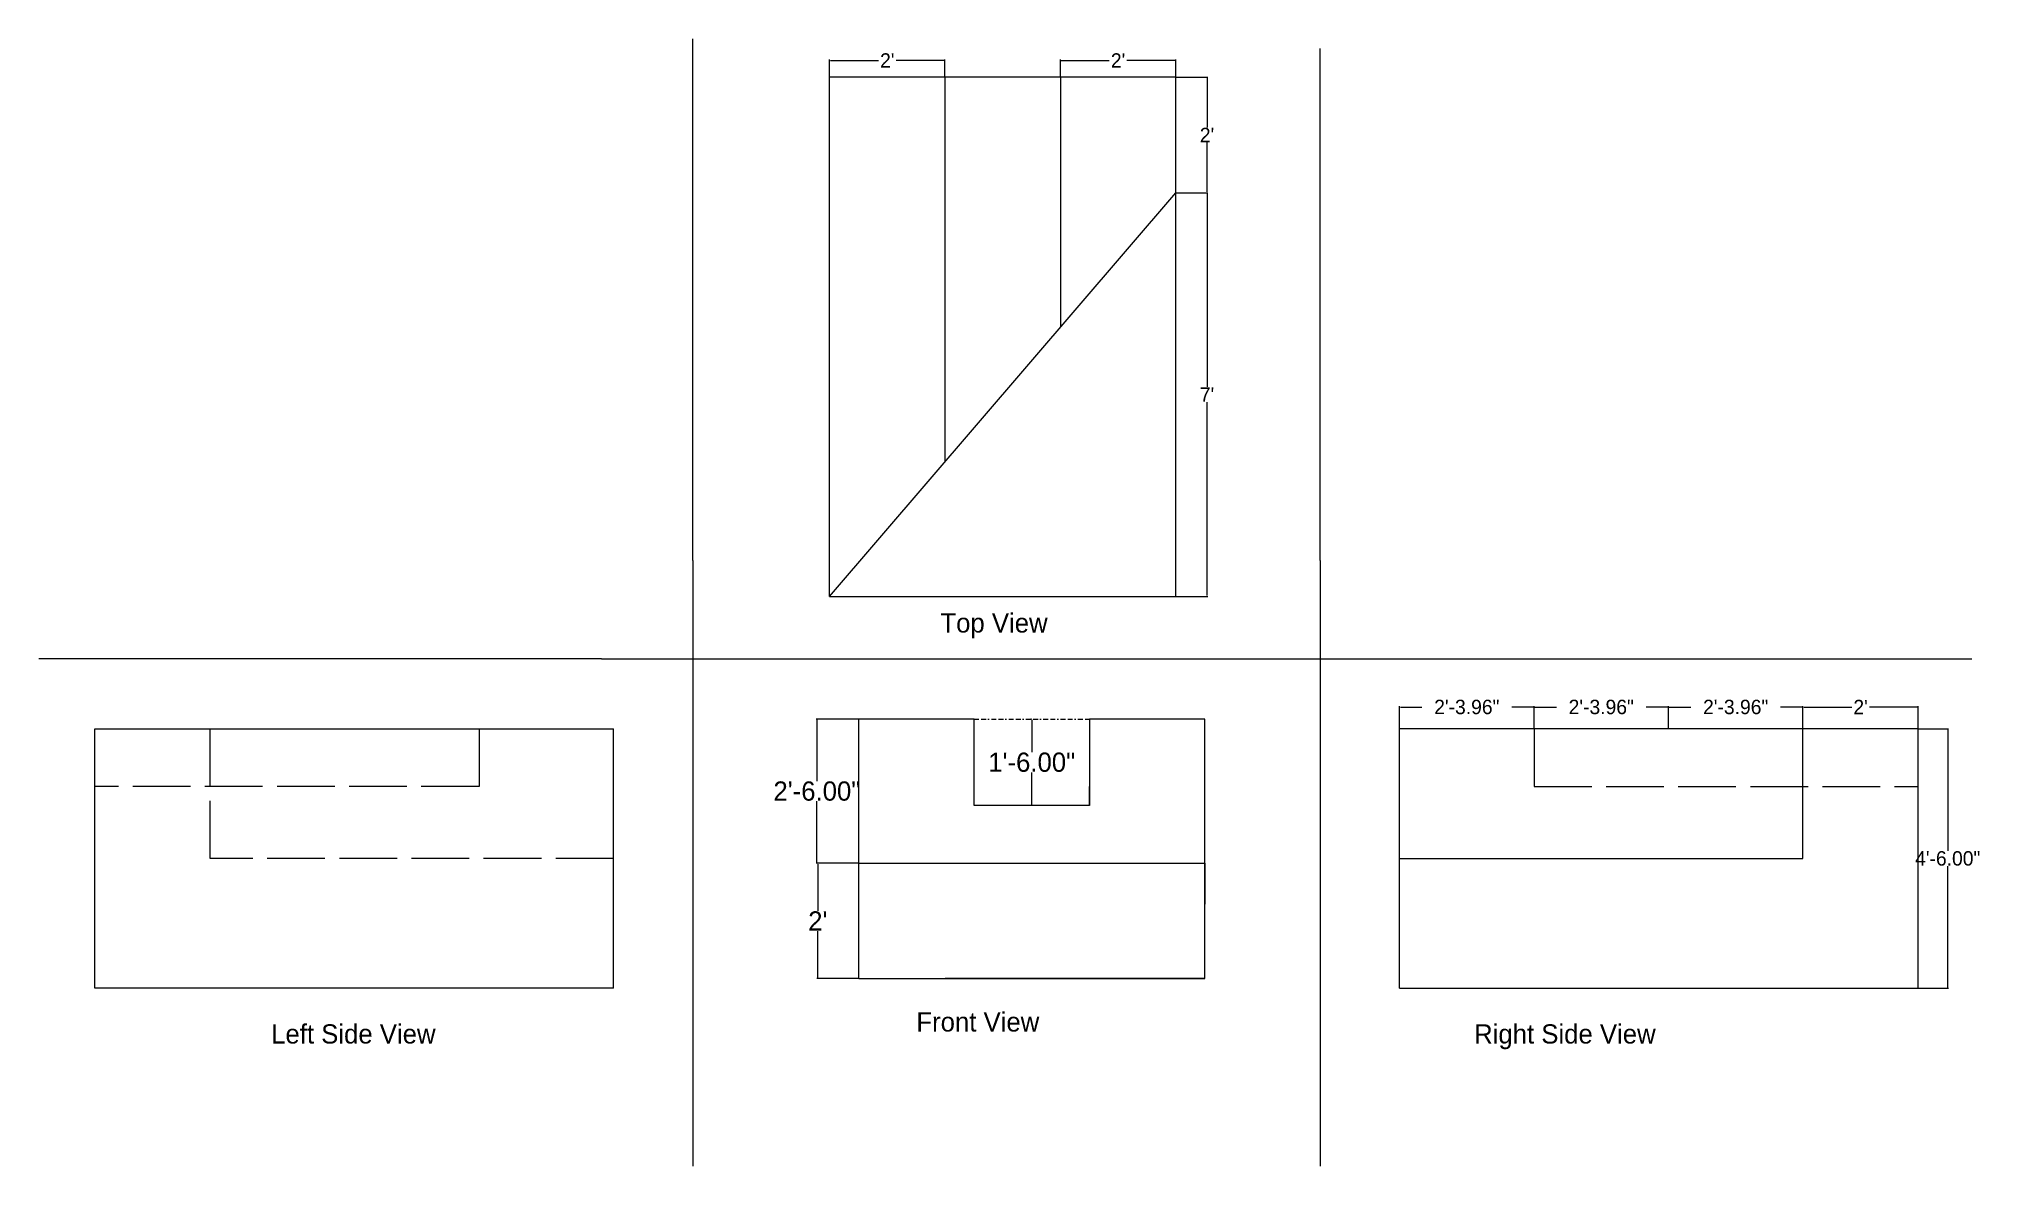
# Model space of a CAD drawing. Header units: inches. Extents: x -136 to 268, y -21 to 214.
import ezdxf

# ---------------------------------------------------------------- set-up
doc = ezdxf.new("R2010")
doc.units = ezdxf.units.IN
doc.header["$MEASUREMENT"] = 0
doc.linetypes.add('ACAD_ISO02W100', pattern=[15, 12, -3])
doc.linetypes.add('BORDERX2', pattern=[3.5, 1, -0.5, 1, -0.5, 0, -0.5])
doc.dimstyles.get("Standard").update_dxf_attribs({"dimtxt": 0.18, "dimasz": 0.18, "dimexe": 0.18, "dimexo": 0.0625, "dimgap": 0.09, "dimtad": 0, "dimtih": 1, "dimtoh": 1, "dimzin": 0, "dimdsep": 46, "dimlunit": 3, "dimtxsty": 'Standard', "dimcen": 0.09, "dimaunit": 1, "dimadec": 0, "dimazin": 0, "dimtfac": 1, "dimtofl": 0, "dimtmove": 0, "dimatfit": 3, "dimfxl": 1, "dimtolj": 1, "dimtzin": 0, "dimarcsym": 0})

# ---------------------------------------------------------------- blocks, each defined once
blk = doc.blocks.new('*D1')
at = {"color": 0, "lineweight": -2}
for p, q in [((33.9375, 42), (25.32, 42)), ((25.5, 41.82), (25.5, 32.09)), ((25.5, 18.18), (25.5, 27.91)), ((33.9375, 18), (25.32, 18))]:
    blk.add_line(p, q, dxfattribs=at)
at = {"color": 0}
for points in [[(25.47, 41.82), (25.53, 41.82), (25.5, 42)], [(25.47, 18.18), (25.53, 18.18), (25.5, 18)]]:
    blk.add_solid(points, dxfattribs=at)
at = {"layer": 'Defpoints', "color": 0}
for p in [(34, 42), (25.5, 18), (34, 18)]:
    blk.add_point(p, dxfattribs=at)
at = {"color": 0, "insert": (25.5, 30), "char_height": 4, "attachment_point": 5}
blk.add_mtext("\\A1;2'", dxfattribs=at)
blk = doc.blocks.new('*D2')
at = {"color": 0, "lineweight": -2}
for p, q in [((33.9375, 72), (25.14, 72)), ((25.32, 71.82), (25.32, 59.09)), ((25.32, 42.18), (25.32, 54.91)), ((33.875, 42), (25.14, 42))]:
    blk.add_line(p, q, dxfattribs=at)
at = {"color": 0}
for points in [[(25.29, 71.82), (25.35, 71.82), (25.32, 72)], [(25.29, 42.18), (25.35, 42.18), (25.32, 42)]]:
    blk.add_solid(points, dxfattribs=at)
at = {"layer": 'Defpoints', "color": 0}
for p in [(34, 72), (25.32, 42), (33.9375, 42)]:
    blk.add_point(p, dxfattribs=at)
at = {"color": 0, "insert": (25.32, 57), "char_height": 4, "attachment_point": 5}
blk.add_mtext('\\A1;2\'-6.00"', dxfattribs=at)
blk = doc.blocks.new('*D3')
at = {"color": 0, "lineweight": -2}
for p, q in [((69.9375, 72), (69.82, 72)), ((70, 71.82), (70, 65.09)), ((70, 54.18), (70, 60.91)), ((69.9375, 54), (69.82, 54))]:
    blk.add_line(p, q, dxfattribs=at)
at = {"color": 0}
for points in [[(69.97, 71.82), (70.03, 71.82), (70, 72)], [(69.97, 54.18), (70.03, 54.18), (70, 54)]]:
    blk.add_solid(points, dxfattribs=at)
at = {"layer": 'Defpoints', "color": 0}
for p in [(70, 72), (70, 54), (70, 54)]:
    blk.add_point(p, dxfattribs=at)
at = {"color": 0, "insert": (70, 63), "char_height": 4, "attachment_point": 5}
blk.add_mtext('\\A1;1\'-6.00"', dxfattribs=at)
blk = doc.blocks.new('*D4')
at = {"color": 0, "lineweight": -2}
for p, q in [((146.5, 70.0625), (146.5, 74.68)), ((146.68, 74.5), (151.14, 74.5)), ((174.28, 74.5), (169.82, 74.5)), ((174.46, 70.0625), (174.46, 74.68))]:
    blk.add_line(p, q, dxfattribs=at)
at = {"color": 0}
for points in [[(146.68, 74.53), (146.68, 74.47), (146.5, 74.5)], [(174.28, 74.53), (174.28, 74.47), (174.46, 74.5)]]:
    blk.add_solid(points, dxfattribs=at)
at = {"layer": 'Defpoints', "color": 0}
for p in [(174.46, 74.5), (146.5, 70), (174.46, 70)]:
    blk.add_point(p, dxfattribs=at)
at = {"color": 0, "insert": (160.48, 74.5), "char_height": 3, "attachment_point": 5}
blk.add_mtext('\\A1;2\'-3.96"', dxfattribs=at)
blk = doc.blocks.new('*D5')
at = {"color": 0, "lineweight": -2}
for p, q in [((174.46, 70.0625), (174.46, 74.68)), ((174.64, 74.5), (179.1, 74.5)), ((202.24, 74.5), (197.78, 74.5)), ((202.42, 70.0625), (202.42, 74.68))]:
    blk.add_line(p, q, dxfattribs=at)
at = {"color": 0}
for points in [[(174.64, 74.53), (174.64, 74.47), (174.46, 74.5)], [(202.24, 74.53), (202.24, 74.47), (202.42, 74.5)]]:
    blk.add_solid(points, dxfattribs=at)
at = {"layer": 'Defpoints', "color": 0}
for p in [(174.46, 74.5), (174.46, 70), (202.42, 70)]:
    blk.add_point(p, dxfattribs=at)
at = {"color": 0, "insert": (188.44, 74.5), "char_height": 3, "attachment_point": 5}
blk.add_mtext('\\A1;2\'-3.96"', dxfattribs=at)
blk = doc.blocks.new('*D6')
at = {"color": 0, "lineweight": -2}
for p, q in [((202.42, 70.125), (202.42, 74.68)), ((202.6, 74.5), (207.06, 74.5)), ((230.2, 74.5), (225.74, 74.5)), ((230.38, 70.125), (230.38, 74.68))]:
    blk.add_line(p, q, dxfattribs=at)
at = {"color": 0}
for points in [[(202.6, 74.53), (202.6, 74.47), (202.42, 74.5)], [(230.2, 74.53), (230.2, 74.47), (230.38, 74.5)]]:
    blk.add_solid(points, dxfattribs=at)
at = {"layer": 'Defpoints', "color": 0}
for p in [(230.38, 74.5), (202.42, 70.0625), (230.38, 70.0625)]:
    blk.add_point(p, dxfattribs=at)
at = {"color": 0, "insert": (216.4, 74.5), "char_height": 3, "attachment_point": 5}
blk.add_mtext('\\A1;2\'-3.96"', dxfattribs=at)
blk = doc.blocks.new('*D7')
at = {"color": 0, "lineweight": -2}
for p, q in [((230.38, 70.1875), (230.38, 74.68)), ((230.56, 74.5), (240.54, 74.5)), ((254.2, 74.5), (244.22, 74.5)), ((254.38, 70.0625), (254.38, 74.68))]:
    blk.add_line(p, q, dxfattribs=at)
at = {"color": 0}
for points in [[(230.56, 74.53), (230.56, 74.47), (230.38, 74.5)], [(254.2, 74.53), (254.2, 74.47), (254.38, 74.5)]]:
    blk.add_solid(points, dxfattribs=at)
at = {"layer": 'Defpoints', "color": 0}
for p in [(254.38, 74.5), (230.38, 70.125), (254.38, 70)]:
    blk.add_point(p, dxfattribs=at)
at = {"color": 0, "insert": (242.38, 74.5), "char_height": 3, "attachment_point": 5}
blk.add_mtext("\\A1;2'", dxfattribs=at)
blk = doc.blocks.new('*D8')
at = {"color": 0, "lineweight": -2}
for p, q in [((254.4425, 70), (260.68, 70)), ((260.5, 69.82), (260.5, 44.59)), ((260.5, 16.18), (260.5, 41.41)), ((254.4425, 16), (260.68, 16))]:
    blk.add_line(p, q, dxfattribs=at)
at = {"color": 0}
for points in [[(260.47, 69.82), (260.53, 69.82), (260.5, 70)], [(260.47, 16.18), (260.53, 16.18), (260.5, 16)]]:
    blk.add_solid(points, dxfattribs=at)
at = {"layer": 'Defpoints', "color": 0}
for p in [(254.38, 70), (254.38, 16), (260.5, 16)]:
    blk.add_point(p, dxfattribs=at)
at = {"color": 0, "insert": (260.5, 43), "char_height": 3, "attachment_point": 5}
blk.add_mtext('\\A1;4\'-6.00"', dxfattribs=at)
blk = doc.blocks.new('*D14')
at = {"color": 0, "lineweight": -2}
for p, q in [((100.01, 205.5), (106.63, 205.5)), ((106.45, 205.32), (106.45, 195.09)), ((106.45, 181.68), (106.45, 191.91)), ((100.01, 181.5), (106.63, 181.5))]:
    blk.add_line(p, q, dxfattribs=at)
at = {"color": 0}
for points in [[(106.42, 205.32), (106.48, 205.32), (106.45, 205.5)], [(106.42, 181.68), (106.48, 181.68), (106.45, 181.5)]]:
    blk.add_solid(points, dxfattribs=at)
at = {"layer": 'Defpoints', "color": 0}
for p in [(99.95, 205.5), (99.95, 181.5), (106.45, 181.5)]:
    blk.add_point(p, dxfattribs=at)
at = {"color": 0, "insert": (106.45, 193.5), "char_height": 3, "attachment_point": 5}
blk.add_mtext("\\A1;2'", dxfattribs=at)
blk = doc.blocks.new('*D15')
at = {"color": 0, "lineweight": -2}
for p, q in [((100.01, 181.5), (106.63, 181.5)), ((106.45, 181.32), (106.45, 141.09)), ((106.45, 97.68), (106.45, 137.91)), ((100.01, 97.5), (106.63, 97.5))]:
    blk.add_line(p, q, dxfattribs=at)
at = {"color": 0}
for points in [[(106.42, 181.32), (106.48, 181.32), (106.45, 181.5)], [(106.42, 97.68), (106.48, 97.68), (106.45, 97.5)]]:
    blk.add_solid(points, dxfattribs=at)
at = {"layer": 'Defpoints', "color": 0}
for p in [(99.95, 181.5), (99.95, 97.5), (106.45, 97.5)]:
    blk.add_point(p, dxfattribs=at)
at = {"color": 0, "insert": (106.45, 139.5), "char_height": 3, "attachment_point": 5}
blk.add_mtext("\\A1;7'", dxfattribs=at)
blk = doc.blocks.new('*D16')
at = {"color": 0, "lineweight": -2}
for p, q in [((75.95, 205.56), (75.95, 209.18)), ((76.13, 209), (86.11, 209)), ((99.77, 209), (89.79, 209)), ((99.95, 205.56), (99.95, 209.18))]:
    blk.add_line(p, q, dxfattribs=at)
at = {"color": 0}
for points in [[(76.13, 209.03), (76.13, 208.97), (75.95, 209)], [(99.77, 209.03), (99.77, 208.97), (99.95, 209)]]:
    blk.add_solid(points, dxfattribs=at)
at = {"layer": 'Defpoints', "color": 0}
for p in [(99.95, 209), (75.95, 205.5), (99.95, 205.5)]:
    blk.add_point(p, dxfattribs=at)
at = {"color": 0, "insert": (87.95, 209), "char_height": 3, "attachment_point": 5}
blk.add_mtext("\\A1;2'", dxfattribs=at)
blk = doc.blocks.new('*D17')
at = {"color": 0, "lineweight": -2}
for p, q in [((27.95, 205.56), (27.95, 209.18)), ((28.13, 209), (38.11, 209)), ((51.77, 209), (41.79, 209)), ((51.95, 205.56), (51.95, 209.18))]:
    blk.add_line(p, q, dxfattribs=at)
at = {"color": 0}
for points in [[(28.13, 209.03), (28.13, 208.97), (27.95, 209)], [(51.77, 209.03), (51.77, 208.97), (51.95, 209)]]:
    blk.add_solid(points, dxfattribs=at)
at = {"layer": 'Defpoints', "color": 0}
for p in [(51.95, 209), (27.95, 205.5), (51.95, 205.5)]:
    blk.add_point(p, dxfattribs=at)
at = {"color": 0, "insert": (39.95, 209), "char_height": 3, "attachment_point": 5}
blk.add_mtext("\\A1;2'", dxfattribs=at)

msp = doc.modelspace()

# ---------------------------------------------------------------- linework, layer by layer
for p, q in [((-0.5, 155.5), (-0.5, 213.5)), ((130, 153.5), (130, 211.5)), ((51.947, 205.5), (27.947, 205.5)), ((27.947, 205.5), (27.947, 205.5)), ((27.947, 97.5), (27.947, 205.5)), ((75.947, 205.5), (51.947, 205.5)), ((51.947, 205.5), (51.947, 205.5)), ((51.947, 205.5), (51.947, 125.5)), ((99.947, 205.5), (75.947, 205.5)), ((75.947, 205.5), (75.947, 205.5)), ((75.947, 205.5), (75.947, 153.5)), ((99.947, 181.5), (99.947, 205.5)), ((27.947, 97.5), (99.947, 181.5)), ((99.947, 97.5), (99.947, 181.5)), ((99.947, 181.5), (99.947, 181.5)), ((-0.5, 105), (-0.5, 155.5)), ((130, 105), (130, 153.5)), ((-0.5, 105), (-0.5, -21)), ((130, 105), (130, -21)), ((27.947, 97.5), (99.947, 97.5)), ((99.947, 97.5), (99.947, 97.5)), ((-19.5, 84.5), (-136.5, 84.5)), ((-19.5, 84.5), (149, 84.5)), ((149, 84.5), (210, 84.5)), ((210, 84.5), (265.5, 84.5)), ((-124.88, 16), (-124.88, 70)), ((-124.88, 70), (-124.88, 70)), ((-124.88, 70), (-100.88, 70)), ((-100.88, 70), (-72.92, 70)), ((-72.92, 70), (-72.92, 70)), ((-72.92, 70), (-44.96, 70)), ((-44.96, 70), (-17, 70)), ((-44.96, 70), (-44.96, 58)), ((-17, 70), (-17, 70)), ((-17, 43), (-17, 70)), ((-17, 70), (-17, 70)), ((58, 72), (34, 72)), ((34, 72), (34, 72)), ((34, 42), (34, 72)), ((34, 72), (34, 72)), ((58, 54), (58, 72)), ((58, 72), (58, 72)), ((106, 72), (82, 72)), ((82, 72), (82, 72)), ((82, 72), (82, 54)), ((106, 42), (106, 72)), ((106, 72), (106, 72)), ((174.46, 70), (146.5, 70)), ((146.5, 70), (146.5, 70)), ((146.5, 43), (146.5, 70)), ((146.5, 70), (146.5, 70)), ((202.42, 70), (174.46, 70)), ((174.46, 70), (174.46, 58)), ((230.38, 70), (202.42, 70)), ((202.42, 70), (202.42, 70)), ((254.38, 70), (230.38, 70)), ((230.38, 43), (230.38, 70)), ((254.38, 16), (254.38, 70)), ((254.38, 70), (254.38, 70)), ((106, 63.5), (106, 63.5)), ((82, 54), (82, 58)), ((82, 54), (58, 54)), ((58, 54), (58, 54)), ((-17, 16), (-17, 43)), ((-17, 43), (-17, 43)), ((-17, 43), (-17, 43)), ((34, 18), (34, 42)), ((34, 42), (34, 42)), ((34, 42), (106, 42)), ((106, 18), (106, 42)), ((106, 42), (106, 33.5)), ((146.5, 16), (146.5, 43)), ((146.5, 43), (146.5, 43)), ((146.5, 43), (146.5, 43)), ((146.5, 43), (230.38, 43)), ((34, 18), (106, 18)), ((106, 18), (52, 18)), ((-17, 16), (-124.88, 16)), ((146.5, 16), (254.38, 16))]:
    msp.add_line(p, q)
at = {"linetype": 'ACAD_ISO02W100'}
for p, q in [((-100.88, 43), (-100.88, 70)), ((-44.96, 58), (-124.88, 58)), ((174.46, 58), (254.38, 58)), ((-17, 43), (-100.88, 43))]:
    msp.add_line(p, q, dxfattribs=at)
at = {"linetype": 'BORDERX2'}
msp.add_line((58, 72), (82, 72), dxfattribs=at)

# ---------------------------------------------------------------- texts
at = {"char_height": 4}
for s, insert, width, attachment_point in [('Top View', (51, 94), 66, 1), ('Left Side View', (-54, 8.5), 94.5, 3), ('Front View', (46, 11), 90.5, 1), ('Right Side View', (162, 8.5), 94.5, 1)]:
    msp.add_mtext(s, dxfattribs=dict(at, insert=insert, width=width, attachment_point=attachment_point))

# ---------------------------------------------------------------- dimensions: what is measured, and where the dimension line sits
for base, p1, p2, picture, middle in [((51.947, 209), (27.947, 205.5), (51.947, 205.5), '*D17', (39.947, 209)), ((99.947, 209), (75.947, 205.5), (99.947, 205.5), '*D16', (87.947, 209)), ((174.46, 74.5), (202.42, 70), (174.46, 70), '*D5', (188.44, 74.5)), ((254.38, 74.5), (230.38, 70.125), (254.38, 70), '*D7', (242.38, 74.5))]:
    dim = msp.add_linear_dim(base=base, p1=p1, p2=p2, dimstyle='Standard', override={"dimtxt": 3})
    dim.commit()
    dim.dimension.update_dxf_attribs({"geometry": picture, "text_midpoint": middle})
for base, p1, p2, override, picture, middle in [((106.447, 181.5), (99.947, 205.5), (99.947, 181.5), {"dimtxt": 3}, '*D14', (106.447, 193.5)), ((25.32, 42), (34, 72), (33.938, 42), {"dimtxt": 4}, '*D2', (25.32, 57)), ((70, 54), (70, 72), (70, 54), {"dimtxt": 4}, '*D3', (70, 63))]:
    dim = msp.add_linear_dim(base=base, p1=p1, p2=p2, angle=90, dimstyle='Standard', override=override)
    dim.commit()
    dim.dimension.update_dxf_attribs({"geometry": picture, "text_midpoint": middle})
for base, p1, p2, override, picture, middle in [((106.447, 97.5), (99.947, 181.5), (99.947, 97.5), {"dimtxt": 3}, '*D15', (106.447, 139.5)), ((260.5, 16), (254.38, 70), (254.38, 16), {"dimtxt": 3}, '*D8', (260.5, 43)), ((25.5, 18), (34, 42), (34, 18), {"dimtxt": 4}, '*D1', (25.5, 30))]:
    dim = msp.add_linear_dim(base=base, p1=p1, p2=p2, angle=90, dimstyle='Standard', override=override)
    dim.commit()
    dim.dimension.update_dxf_attribs({"geometry": picture, "text_midpoint": middle, "dimtype": 160})
for base, p1, p2, picture, middle in [((174.46, 74.5), (146.5, 70), (174.46, 70), '*D4', (160.48, 74.5)), ((230.38, 74.5), (202.42, 70.062), (230.38, 70.062), '*D6', (216.4, 74.5))]:
    dim = msp.add_linear_dim(base=base, p1=p1, p2=p2, dimstyle='Standard', override={"dimtxt": 3})
    dim.commit()
    dim.dimension.update_dxf_attribs({"geometry": picture, "text_midpoint": middle, "dimtype": 160})

doc.saveas('drawing.dxf')
